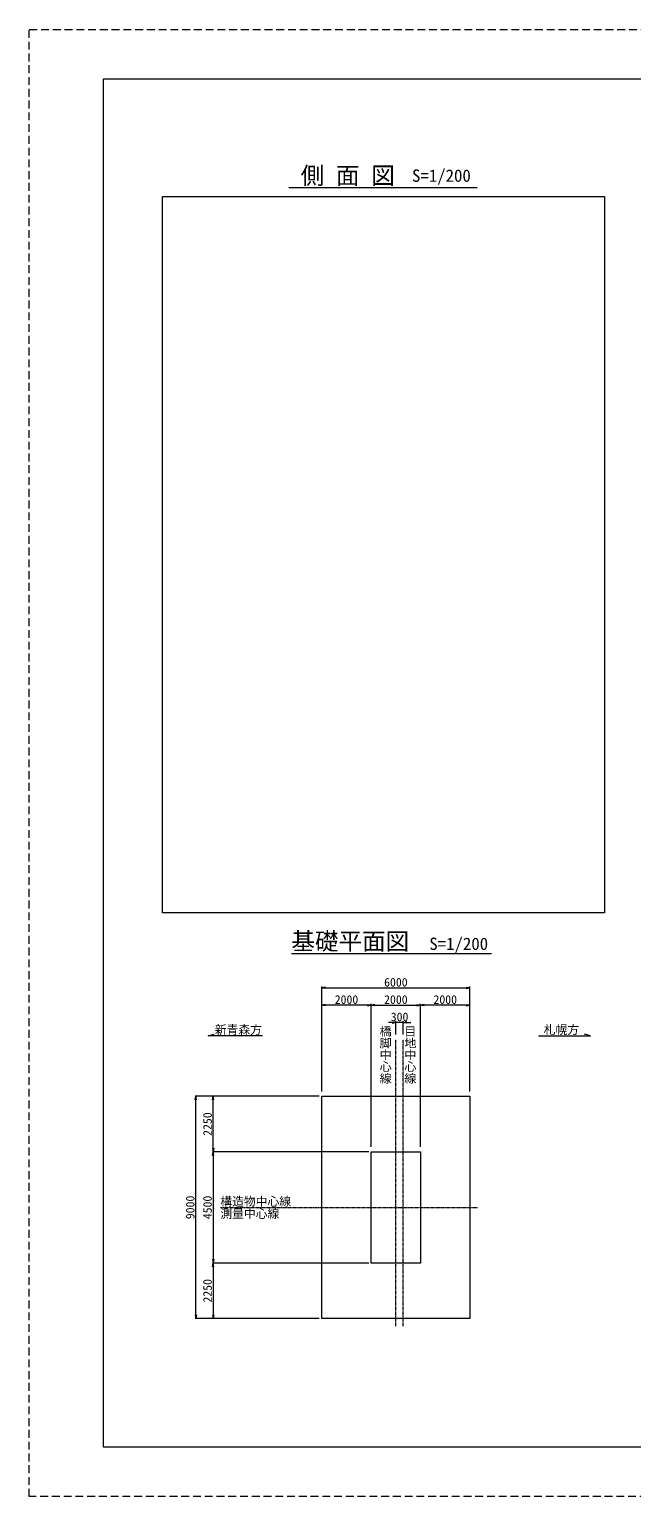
# Model space of a CAD drawing. Header units: millimetres. Extents: x -154198 to 210257, y -78304 to 147765.
# Drawn here: x 0 to 24516, y 0 to 59400 of the extents above; entities that cross this region are included whole.
import ezdxf
from ezdxf.enums import TextEntityAlignment as Align

# ---------------------------------------------------------------- set-up
doc = ezdxf.new("R2010")
doc.units = ezdxf.units.MM
doc.header["$LTSCALE"] = 0.25
doc.linetypes.add('CENTER', pattern=[50.8, 31.75, -6.35, 6.35, -6.35])
doc.linetypes.add('HIDDEN', pattern=[9.525, 6.35, -3.175])
doc.layers.get('Defpoints').update_dxf_attribs({"color": 171})
for name, color, linetype in [('D-BMK', 2, 'CENTER'), ('D-STR-DIM', 7, 'Continuous'), ('D-STR-HTXT', 3, 'Continuous'), ('D-STR-STR1-下部工', 1, 'Continuous'), ('D-TTL-FRAM', 51, 'Continuous'), ('D-TTL-TXT', 7, 'Continuous')]:
    doc.layers.add(name, color=color, linetype=linetype)
doc.styles.add('MSゴシック_10', font='MS Gothic.ttf')
doc.styles.add('MSゴシック_T', font='@MS Gothic.ttf')
doc.dimstyles.new('DIM', dxfattribs={"dimscale": 100, "dimtxt": 3.5, "dimasz": 1.5, "dimexe": 0.25, "dimexo": 1, "dimgap": 0.5, "dimtad": 3, "dimdec": 0, "dimzin": 0, "dimdsep": 46, "dimtxsty": 'MSゴシック_10', "dimblk": 'OPEN', "dimcen": 0, "dimclrd": 256, "dimclre": 256, "dimclrt": 3, "dimaunit": 1, "dimadec": 3, "dimazin": 0, "dimtfac": 1, "dimtdec": 0, "dimtix": 1, "dimtmove": 2, "dimatfit": 2, "dimldrblk": 'OPEN', "dimfxl": 1, "dimtolj": 1, "dimtzin": 0, "dimarcsym": 2})
doc.dimstyles.new('DIM-100', dxfattribs={"dimscale": 100, "dimtxt": 3.5, "dimasz": 1.5, "dimexe": 0.5, "dimexo": 2, "dimgap": 0.5, "dimtad": 1, "dimdec": 0, "dimzin": 0, "dimdsep": 46, "dimtxsty": 'MSゴシック_10', "dimblk": 'OPEN', "dimcen": 0.09, "dimclrd": 256, "dimclre": 256, "dimclrt": 3, "dimaunit": 1, "dimadec": 4, "dimazin": 0, "dimtfac": 1, "dimtdec": 0, "dimtix": 1, "dimtmove": 2, "dimatfit": 3, "dimldrblk": 'NONE', "dimfxl": 1, "dimtolj": 1, "dimtzin": 0, "dimarcsym": 0})

# ---------------------------------------------------------------- blocks, each defined once
blk = doc.blocks.new('朝里川温泉Bv_P1_基礎')
at = {"layer": 'D-BMK'}
for p, q in [((300, -4800), (300, 6800)), ((600, -4800), (600, 6800)), ((-6800, 0), (3600, 0))]:
    blk.add_line(p, q, dxfattribs=at)
at = {"layer": 'D-STR-STR1-下部工'}
for p, q in [((-2700, -4500), (-2700, 4500)), ((-2700, 4500), (3300, 4500)), ((3300, 4500), (3300, -4500)), ((3300, -4500), (-2700, -4500))]:
    blk.add_line(p, q, dxfattribs=at)
blk.add_lwpolyline([(-700, 2250), (1300, 2250), (1300, -2250), (-700, -2250)], close=True, dxfattribs=at)
blk = doc.blocks.new('*U45')
at = {"color": 4}
for p, q in [((-22, 0), (-19.59, 0.65)), ((0, 0), (-22, 0)), ((111.76, 0), (132.76, 0)), ((132.76, 0), (130.34, 0.65))]:
    blk.add_line(p, q, dxfattribs=at)
at = {"style": 'MSゴシック_10'}
for tag, p in [('起点', (-9.79, 0.65)), ('終点', (121.05, 0.65))]:
    blk.add_attdef(tag, text='', height=3.5, dxfattribs=at).set_placement(p, align=Align.CENTER)
blk = doc.blocks.new('_Open')
at = {"color": 0, "linetype": 'ByBlock', "lineweight": -2}
for p, q in [((-1, 0.17), (0, 0)), ((-1, -0.17), (0, 0)), ((0, 0), (-1, 0))]:
    blk.add_line(p, q, dxfattribs=at)
blk = doc.blocks.new('*D79')
at = {"layer": 'D-STR-DIM', "lineweight": -2, "transparency": 16777216}
for p, q in [((11745, 16208), (6717, 16208)), ((6742, 7358), (6742, 16058)), ((11745, 7208), (6717, 7208))]:
    blk.add_line(p, q, dxfattribs=at)
at = {"layer": 'Defpoints', "color": 0, "transparency": 16777216}
for p in [(6742, 16208), (11845, 16208), (11845, 7208)]:
    blk.add_point(p, dxfattribs=at)
at = {"layer": 'D-STR-DIM', "lineweight": -2, "transparency": 16777216, "xscale": 150, "yscale": 150, "zscale": 150}
for p, rotation in [((6742, 16208), 90), ((6742, 7208), 270)]:
    blk.add_blockref('_Open', p, dxfattribs=dict(at, rotation=rotation))
at = {"layer": 'D-STR-DIM', "color": 3, "transparency": 16777216, "insert": (6517, 11708), "char_height": 350, "attachment_point": 5, "rotation": 90, "style": 'MSゴシック_10'}
blk.add_mtext('\\A1;9000', dxfattribs=at)
blk = doc.blocks.new('*D80')
at = {"layer": 'D-STR-DIM', "lineweight": -2, "transparency": 16777216}
for p, q in [((11845, 16408), (11845, 20646)), ((11995, 20596), (17695, 20596)), ((17845, 16408), (17845, 20646))]:
    blk.add_line(p, q, dxfattribs=at)
at = {"layer": 'Defpoints', "color": 0, "transparency": 16777216}
for p in [(17845, 20596), (11845, 16208), (17845, 16208)]:
    blk.add_point(p, dxfattribs=at)
at = {"layer": 'D-STR-DIM', "lineweight": -2, "transparency": 16777216, "xscale": 150, "yscale": 150, "zscale": 150, "rotation": 180}
blk.add_blockref('_Open', (11845, 20596), dxfattribs=at)
at = {"layer": 'D-STR-DIM', "lineweight": -2, "transparency": 16777216, "xscale": 150, "yscale": 150, "zscale": 150}
blk.add_blockref('_Open', (17845, 20596), dxfattribs=at)
at = {"layer": 'D-STR-DIM', "color": 3, "transparency": 16777216, "insert": (14845, 20821), "char_height": 350, "attachment_point": 5, "style": 'MSゴシック_10'}
blk.add_mtext('\\A1;6000', dxfattribs=at)
blk = doc.blocks.new('_None')
blk = doc.blocks.new('*D81')
at = {"layer": 'D-STR-DIM', "lineweight": -2, "transparency": 16777216}
for p, q in [((15845, 14158), (15845, 19946)), ((17695, 19896), (15995, 19896)), ((17845, 16408), (17845, 19946))]:
    blk.add_line(p, q, dxfattribs=at)
at = {"layer": 'Defpoints', "color": 0, "transparency": 16777216}
for p in [(15845, 19896), (17845, 16208), (15845, 13958)]:
    blk.add_point(p, dxfattribs=at)
at = {"layer": 'D-STR-DIM', "lineweight": -2, "transparency": 16777216, "xscale": 150, "yscale": 150, "zscale": 150, "rotation": 180}
blk.add_blockref('_Open', (15845, 19896), dxfattribs=at)
at = {"layer": 'D-STR-DIM', "lineweight": -2, "transparency": 16777216, "xscale": 150, "yscale": 150, "zscale": 150}
blk.add_blockref('_Open', (17845, 19896), dxfattribs=at)
at = {"layer": 'D-STR-DIM', "color": 3, "transparency": 16777216, "insert": (16845, 20121), "char_height": 350, "attachment_point": 5, "style": 'MSゴシック_10'}
blk.add_mtext('\\A1;2000', dxfattribs=at)
blk = doc.blocks.new('*D82')
at = {"layer": 'D-STR-DIM', "lineweight": -2, "transparency": 16777216}
for p, q in [((11845, 16408), (11845, 19946)), ((13695, 19896), (11995, 19896)), ((13845, 14158), (13845, 19946))]:
    blk.add_line(p, q, dxfattribs=at)
at = {"layer": 'Defpoints', "color": 0, "transparency": 16777216}
for p in [(11845, 19896), (11845, 16208), (13845, 13958)]:
    blk.add_point(p, dxfattribs=at)
at = {"layer": 'D-STR-DIM', "lineweight": -2, "transparency": 16777216, "xscale": 150, "yscale": 150, "zscale": 150, "rotation": 180}
blk.add_blockref('_Open', (11845, 19896), dxfattribs=at)
at = {"layer": 'D-STR-DIM', "lineweight": -2, "transparency": 16777216, "xscale": 150, "yscale": 150, "zscale": 150}
blk.add_blockref('_Open', (13845, 19896), dxfattribs=at)
at = {"layer": 'D-STR-DIM', "color": 3, "transparency": 16777216, "insert": (12845, 20121), "char_height": 350, "attachment_point": 5, "style": 'MSゴシック_10'}
blk.add_mtext('\\A1;2000', dxfattribs=at)
blk = doc.blocks.new('*D83')
at = {"layer": 'D-STR-DIM', "lineweight": -2, "transparency": 16777216}
for p, q in [((11745, 16208), (7417, 16208)), ((7442, 14108), (7442, 16058)), ((13745, 13958), (7417, 13958))]:
    blk.add_line(p, q, dxfattribs=at)
at = {"layer": 'Defpoints', "color": 0, "transparency": 16777216}
for p in [(7442, 16208), (11845, 16208), (13845, 13958)]:
    blk.add_point(p, dxfattribs=at)
at = {"layer": 'D-STR-DIM', "lineweight": -2, "transparency": 16777216, "xscale": 150, "yscale": 150, "zscale": 150}
for p, rotation in [((7442, 16208), 90), ((7442, 13958), 270)]:
    blk.add_blockref('_Open', p, dxfattribs=dict(at, rotation=rotation))
at = {"layer": 'D-STR-DIM', "color": 3, "transparency": 16777216, "insert": (7217, 15083), "char_height": 350, "attachment_point": 5, "rotation": 90, "style": 'MSゴシック_10'}
blk.add_mtext('\\A1;2250', dxfattribs=at)
blk = doc.blocks.new('*D84')
at = {"layer": 'D-STR-DIM', "lineweight": -2, "transparency": 16777216}
for p, q in [((13745, 9458), (7417, 9458)), ((7442, 9308), (7442, 7358)), ((11745, 7208), (7417, 7208))]:
    blk.add_line(p, q, dxfattribs=at)
at = {"layer": 'Defpoints', "color": 0, "transparency": 16777216}
for p in [(13845, 9458), (7442, 7208), (11845, 7208)]:
    blk.add_point(p, dxfattribs=at)
at = {"layer": 'D-STR-DIM', "lineweight": -2, "transparency": 16777216, "xscale": 150, "yscale": 150, "zscale": 150}
for p, rotation in [((7442, 9458), 90), ((7442, 7208), 270)]:
    blk.add_blockref('_Open', p, dxfattribs=dict(at, rotation=rotation))
at = {"layer": 'D-STR-DIM', "color": 3, "transparency": 16777216, "insert": (7217, 8333), "char_height": 350, "attachment_point": 5, "rotation": 90, "style": 'MSゴシック_10'}
blk.add_mtext('\\A1;2250', dxfattribs=at)
blk = doc.blocks.new('*D85')
at = {"layer": 'D-STR-DIM', "lineweight": -2, "transparency": 16777216}
for p, q in [((13845, 14158), (13845, 19946)), ((13995, 19896), (15695, 19896)), ((15845, 14158), (15845, 19946))]:
    blk.add_line(p, q, dxfattribs=at)
at = {"layer": 'Defpoints', "color": 0, "transparency": 16777216}
for p in [(15845, 19896), (13845, 13958), (15845, 13958)]:
    blk.add_point(p, dxfattribs=at)
at = {"layer": 'D-STR-DIM', "lineweight": -2, "transparency": 16777216, "xscale": 150, "yscale": 150, "zscale": 150, "rotation": 180}
blk.add_blockref('_Open', (13845, 19896), dxfattribs=at)
at = {"layer": 'D-STR-DIM', "lineweight": -2, "transparency": 16777216, "xscale": 150, "yscale": 150, "zscale": 150}
blk.add_blockref('_Open', (15845, 19896), dxfattribs=at)
at = {"layer": 'D-STR-DIM', "color": 3, "transparency": 16777216, "insert": (14845, 20121), "char_height": 350, "attachment_point": 5, "style": 'MSゴシック_10'}
blk.add_mtext('\\A1;2000', dxfattribs=at)
blk = doc.blocks.new('*D86')
at = {"layer": 'D-STR-DIM', "lineweight": -2, "transparency": 16777216}
for p, q in [((13745, 13958), (7417, 13958)), ((7442, 13808), (7442, 9608)), ((13745, 9458), (7417, 9458))]:
    blk.add_line(p, q, dxfattribs=at)
at = {"layer": 'Defpoints', "color": 0, "transparency": 16777216}
for p in [(13845, 13958), (7442, 9458), (13845, 9458)]:
    blk.add_point(p, dxfattribs=at)
at = {"layer": 'D-STR-DIM', "lineweight": -2, "transparency": 16777216, "xscale": 150, "yscale": 150, "zscale": 150}
for p, rotation in [((7442, 13958), 90), ((7442, 9458), 270)]:
    blk.add_blockref('_Open', p, dxfattribs=dict(at, rotation=rotation))
at = {"layer": 'D-STR-DIM', "color": 3, "transparency": 16777216, "insert": (7217, 11708), "char_height": 350, "attachment_point": 5, "rotation": 90, "style": 'MSゴシック_10'}
blk.add_mtext('\\A1;4500', dxfattribs=at)
blk = doc.blocks.new('waku')
at = {"layer": 'D-TTL-FRAM'}
blk.add_lwpolyline([(0, 0), (0, 277), (395.5, 277), (395.5, 0)], close=True, dxfattribs=at)
at = {"layer": 'Defpoints', "linetype": 'HIDDEN'}
blk.add_lwpolyline([(-15, 287), (405.5, 287), (405.5, -10), (-15, -10)], close=True, dxfattribs=at)
blk = doc.blocks.new('*D106')
at = {"layer": 'D-STR-DIM', "lineweight": -2, "transparency": 16777216}
for p, q in [((14695, 19195), (14545, 19195)), ((14845, 18708), (14845, 19245)), ((15145, 19195), (14845, 19195)), ((15145, 18708), (15145, 19245)), ((15295, 19195), (15445, 19195))]:
    blk.add_line(p, q, dxfattribs=at)
at = {"layer": 'Defpoints', "color": 0, "transparency": 16777216}
for p in [(14845, 19195), (14845, 18508), (15145, 18508)]:
    blk.add_point(p, dxfattribs=at)
at = {"layer": 'D-STR-DIM', "lineweight": -2, "transparency": 16777216, "xscale": 150, "yscale": 150, "zscale": 150}
blk.add_blockref('_Open', (14845, 19195), dxfattribs=at)
at = {"layer": 'D-STR-DIM', "lineweight": -2, "transparency": 16777216, "xscale": 150, "yscale": 150, "zscale": 150, "rotation": 180}
blk.add_blockref('_Open', (15145, 19195), dxfattribs=at)
at = {"layer": 'D-STR-DIM', "color": 3, "transparency": 16777216, "insert": (14995, 19420), "char_height": 350, "attachment_point": 5, "style": 'MSゴシック_10'}
blk.add_mtext('\\A1;300', dxfattribs=at)

msp = doc.modelspace()

# ---------------------------------------------------------------- linework, layer by layer
at = {"layer": 'Defpoints', "elevation": 0}
msp.add_lwpolyline([(5396.5, 52628.8), (23288.4, 52628.8), (23288.4, 23633.8), (5396.5, 23633.8)], close=True, dxfattribs=at)

# ---------------------------------------------------------------- block references
at = {"layer": 'D-STR-HTXT', "xscale": 100, "yscale": 100, "zscale": 100}
msp.add_blockref('*U45', (9445.4, 18658.6), dxfattribs=at).add_auto_attribs({'起点': '新青森方', '終点': '札幌方'})
at = {"layer": 'D-STR-STR1-下部工'}
msp.add_blockref('朝里川温泉Bv_P1_基礎', (14545.4, 11708.3), dxfattribs=at)
at = {"layer": 'Defpoints', "xscale": 200, "yscale": 200, "zscale": 200}
msp.add_blockref('waku', (3000, 2000), dxfattribs=at)

# ---------------------------------------------------------------- texts
at = {"layer": 'D-STR-HTXT', "linetype": 'Continuous', "lineweight": -3, "style": 'MSゴシック_T'}
for s, p in [('橋脚中心線', (14421.2, 19083.4)), ('目地中心線', (15421.6, 19083.4))]:
    msp.add_text(s, height=350, rotation=270, dxfattribs=at).set_placement(p, align=Align.MIDDLE_LEFT)
at = {"layer": 'D-STR-HTXT', "style": 'MSゴシック_10'}
for s, p in [('構造物中心線', (7737.8, 11947.2)), ('測量中心線', (7737.8, 11451.4))]:
    msp.add_text(s, height=350, dxfattribs=at).set_placement(p, align=Align.MIDDLE_LEFT)
at = {"layer": 'D-TTL-TXT', "style": 'MSゴシック_10'}
msp.add_text('%%U 側 面 図       ', height=700, dxfattribs=at).set_placement((14325, 53131.5), align=Align.CENTER)
for p in [(15499.3, 53077.3), (16199.9, 21981.3)]:
    msp.add_text('S=1/200', height=500, dxfattribs=at).set_placement(p, align=Align.BOTTOM_LEFT)
msp.add_text('%%U基礎平面図       ', height=700, dxfattribs=at).set_placement((14665, 21923.8), align=Align.BOTTOM_CENTER)

# ---------------------------------------------------------------- dimensions: what is measured, and where the dimension line sits
at = {"layer": 'D-STR-DIM'}
for base, p1, p2, picture, middle in [((17845.4, 20596.1), (11845.4, 16208.3), (17845.4, 16208.3), '*D80', (14845.4, 20821.1)), ((11845.4, 19896.1), (13845.4, 13958.3), (11845.4, 16208.3), '*D82', (12845.4, 20121.1)), ((15845.4, 19896.1), (13845.4, 13958.3), (15845.4, 13958.3), '*D85', (14845.4, 20121.1)), ((15845.4, 19896.1), (17845.4, 16208.3), (15845.4, 13958.3), '*D81', (16845.4, 20121.1)), ((14845.4, 19195.2), (15145.4, 18508.3), (14845.4, 18508.3), '*D106', (14995.4, 19420.2))]:
    dim = msp.add_linear_dim(base=base, p1=p1, p2=p2, angle=180, dimstyle='DIM-100', dxfattribs=at)
    dim.commit()
    dim.dimension.update_dxf_attribs({"geometry": picture, "text_midpoint": middle})
for base, p1, p2, picture, middle in [((6741.6, 16208.3), (11845.4, 7208.3), (11845.4, 16208.3), '*D79', (6516.6, 11708.3)), ((7441.6, 16208.3), (13845.4, 13958.3), (11845.4, 16208.3), '*D83', (7216.6, 15083.3)), ((7441.6, 9458.3), (13845.4, 13958.3), (13845.4, 9458.3), '*D86', (7216.6, 11708.3)), ((7441.6, 7208.3), (13845.4, 9458.3), (11845.4, 7208.3), '*D84', (7216.6, 8333.3))]:
    dim = msp.add_linear_dim(base=base, p1=p1, p2=p2, angle=90, dimstyle='DIM', override={"dimscale": 0}, dxfattribs=at)
    dim.commit()
    dim.dimension.update_dxf_attribs({"geometry": picture, "text_midpoint": middle})

doc.saveas('drawing.dxf')
